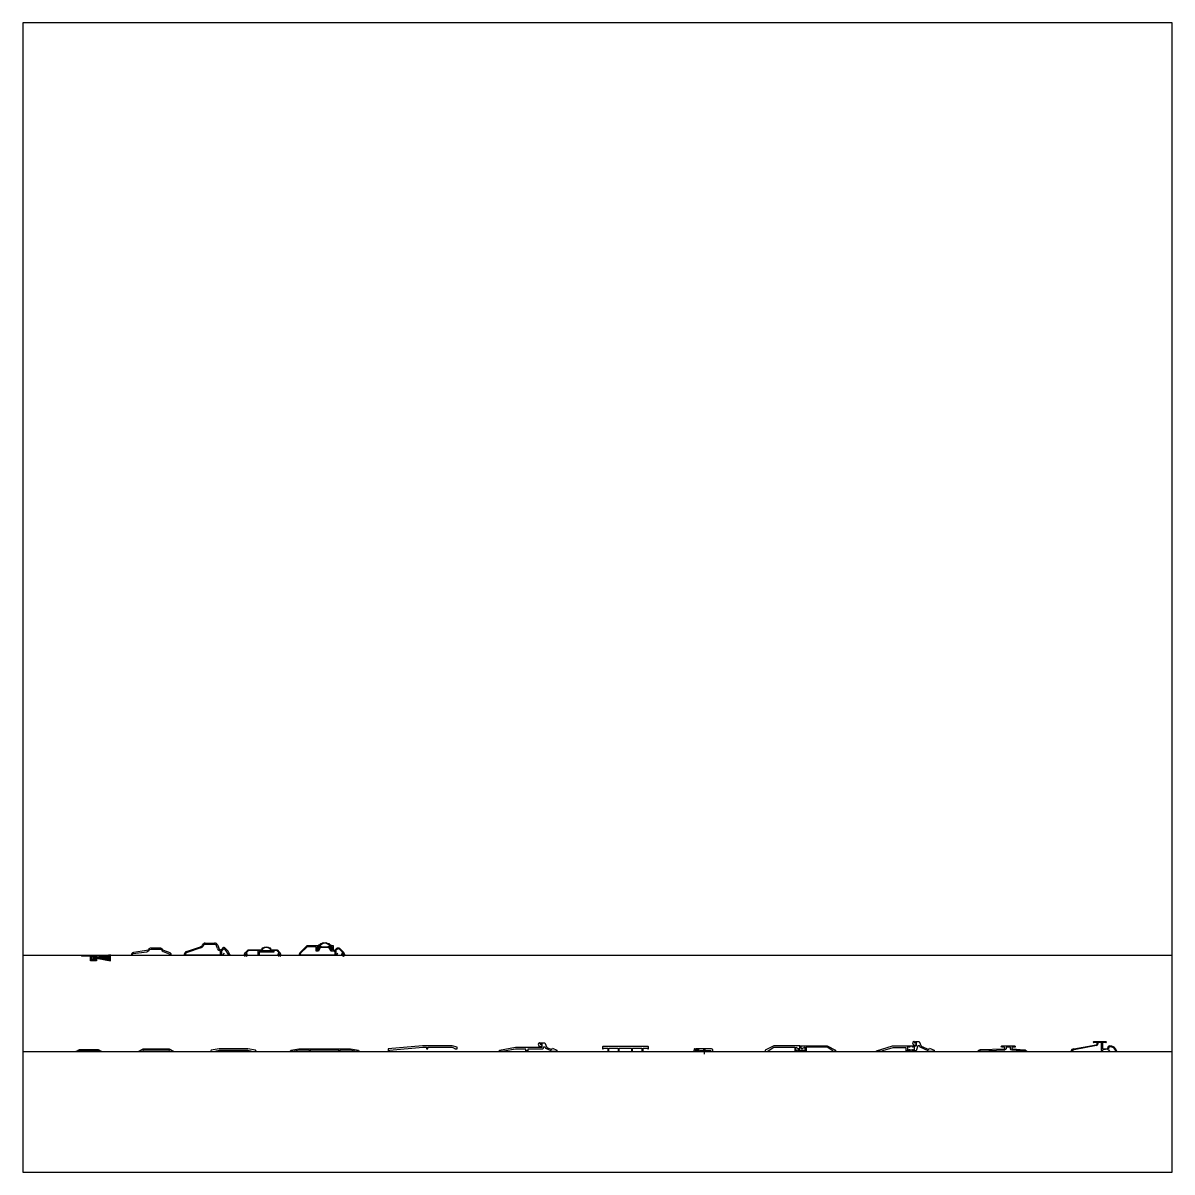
# Model space of a CAD drawing. Header units: inches. Extents: x 0 to 100, y 0 to 100.
import ezdxf

# ---------------------------------------------------------------- set-up
doc = ezdxf.new("R2010")
doc.units = ezdxf.units.IN
doc.header["$MEASUREMENT"] = 0
doc.layers.add('FINE', color=70, linetype='Continuous')
doc.layers.add('MED', color=32, linetype='Continuous')

# ---------------------------------------------------------------- blocks, each defined once
blk = doc.blocks.new('AecDtl_8711A1')
at = {"layer": 'MED'}
blk.add_lwpolyline([(1.9375, 0.09375), (0.3125, 0.09375), (0.25, 0), (0, 0), (0.3125, 0.1875), (1.9375, 0.1875), (2.25, 0), (2, 0)], close=True, dxfattribs=at)
blk = doc.blocks.new('AecDtl_8711A2')
at = {"layer": 'MED'}
blk.add_lwpolyline([(2.6875, 0), (2.625, 0.125), (0.375, 0.125), (0.3125, 0), (0, 0), (0, 0.03125), (0.375, 0.25), (2.625, 0.25), (3, 0.03125), (3, 0)], close=True, dxfattribs=at)
blk = doc.blocks.new('AecDtl_8711A3')
at = {"layer": 'MED'}
blk.add_lwpolyline([(0, 0), (0.375, 0), (0.375, 0.03125), (0.75, 0.125), (3.25, 0.125), (3.625, 0.03125), (3.625, 0), (4, 0), (3.9375, 0.125), (3.25, 0.25), (0.75, 0.25), (0.0625, 0.125)], close=True, dxfattribs=at)
blk = doc.blocks.new('AecDtl_8711A4')
at = {"layer": 'MED'}
blk.add_lwpolyline([(4.3125, 0.03125), (4.25, 0.03125), (4.25, 0.125), (1.75, 0.125), (1.75, 0.03125), (1.6875, 0.03125), (1.6875, 0.125), (0.75, 0.125), (0.375, 0.03125), (0.375, 0), (0, 0), (0.0625, 0.125), (0.75, 0.25), (5.25, 0.25), (5.9375, 0.125), (6, 0), (5.625, 0), (5.625, 0.03125), (5.25, 0.125), (4.3125, 0.125)], close=True, dxfattribs=at)
blk = doc.blocks.new('AecDtl_8711B')
at = {"layer": 'MED'}
blk.add_lwpolyline([(3.34, 0.25), (3.44, 0.25), (3.44, 0.38), (5.56, 0.38), (5.81, 0.28), (5.81, 0.25), (6, 0.25), (6, 0.38), (5.56, 0.5), (3, 0.5), (0, 0.25), (0, 0), (0.12, 0), (0.12, 0.13), (3.01, 0.38), (3.34, 0.38)], close=True, dxfattribs=at)
blk = doc.blocks.new('AecDtl_8711C')
at = {"layer": 'FINE'}
blk.add_lwpolyline([(3.72, 0.59), (3.59, 0.59), (3.59, 0.69), (3.53, 0.75), (3.48, 0.75), (3.42, 0.72), (3.38, 0.64), (3.42, 0.5), (3.53, 0.41), (3.59, 0.41), (3.59, 0.47), (3.72, 0.47), (3.72, 0.59)], dxfattribs=at)
at = {"layer": 'MED'}
blk.add_lwpolyline([(3.64, 0.69), (3.64, 0.75), (3.94, 0.75), (4.12, 0.36), (4.55, 0.18), (4.6, 0.29), (5, 0.12), (5, 0), (4.5, 0), (4.5, 0.06), (4.03, 0.26), (3.97, 0.38), (3.84, 0.38), (3.77, 0.22), (2.48, 0.22), (2.48, 0.06), (2.3, 0.06), (2.3, 0.22), (1.39, 0.22), (0.38, 0.03), (0.38, 0), (0, 0), (0, 0.12), (1.38, 0.38), (3.72, 0.38), (3.72, 0.69)], close=True, dxfattribs=at)
blk = doc.blocks.new('AecDtl_8711D')
at = {"layer": 'MED'}
blk.add_lwpolyline([(3.96875, 0.4375), (0.03125, 0.4375), (0, 0.40625), (0, 0.25), (0.0625, 0.25), (0.09375, 0.3125), (0.46875, 0.3125), (0.46875, 0), (0.5625, 0), (0.5625, 0.3125), (1.375, 0.3125), (1.375, 0), (1.46875, 0), (1.46875, 0.3125), (2.53125, 0.3125), (2.53125, 0), (2.625, 0), (2.625, 0.3125), (3.4375, 0.3125), (3.4375, 0), (3.53125, 0), (3.53125, 0.3125), (3.90625, 0.3125), (3.9375, 0.25), (4, 0.25), (4, 0.40625)], close=True, dxfattribs=at)
blk = doc.blocks.new('AecDtl_8711E')
at = {"layer": 'FINE'}
for p, q in [((0.14, 0.23), (0.14, 0.17)), ((0.14, 0.17), (0.17, 0.14)), ((0.17, 0.08), (0.14, 0.05)), ((0.14, 0.05), (0.14, 0.02)), ((0.17, 0.14), (0.2, 0.14)), ((0.2, 0.08), (0.17, 0.08)), ((0.2, 0.14), (0.2, 0.17)), ((0.2, 0.17), (0.39, 0.17)), ((0.2, 0.05), (0.2, 0.08)), ((0.39, 0.05), (0.2, 0.05)), ((0.39, 0.17), (0.39, 0.05))]:
    blk.add_line(p, q, dxfattribs=at)
blk.add_lwpolyline([(0.35, 0.02), (0.09, 0.02), (0.09, 0.02, 0.18106), (0.1, 0.08), (0.23, 0.08), (0.25, 0.06), (0.28, 0.06), (0.32, 0.09), (0.32, 0.13), (0.28, 0.16), (0.25, 0.16), (0.23, 0.14), (0.1, 0.14, 0.16228), (0.09, 0.22, 0.58032), (0.03, 0.22, 0.30411), (0.04, 0), (0.35, 0)], format="xyb", close=True, dxfattribs=at)
for points in [[(0.81, 0.2), (1, 0.2)], [(0.9, 0.2), (0.9, -0.23)]]:
    blk.add_lwpolyline(points, dxfattribs=at)
at = {"layer": 'MED'}
for points in [[(0.48, 0.02), (0.48, 0.05), (0.54, 0.11), (1.45, 0.11), (1.51, 0.05), (1.51, 0.02), (1.64, 0.02), (1.64, 0.17), (1.54, 0.23), (0.14, 0.23)], [(0.14, 0.02), (0.48, 0.02)]]:
    blk.add_lwpolyline(points, dxfattribs=at)
blk = doc.blocks.new('AecDtl_8711F')
at = {"layer": 'FINE'}
for p, q in [((2.66, 0.06), (2.66, 0.38)), ((2.66, 0.38), (2.87, 0.28)), ((2.87, 0.16), (2.66, 0.06)), ((2.87, 0.28), (3, 0.28)), ((3, 0.16), (2.87, 0.16)), ((3, 0.28), (3, 0.5)), ((3, 0.06), (3, 0.16)), ((3.13, 0.28), (3.13, 0.5)), ((3.25, 0.28), (3.13, 0.28)), ((3.13, 0.06), (3.13, 0.16)), ((3.13, 0.16), (3.25, 0.16)), ((3.47, 0.38), (3.25, 0.28)), ((3.25, 0.16), (3.47, 0.06)), ((3.47, 0.06), (3.47, 0.38))]:
    blk.add_line(p, q, dxfattribs=at)
at = {"layer": 'MED'}
for p, q in [((0.75, 0.5), (0, 0.12)), ((0, 0.12), (0, 0)), ((0, 0), (0.25, 0)), ((0.25, 0.06), (0.75, 0.38)), ((0.25, 0), (0.25, 0.06)), ((3, 0.5), (0.75, 0.5)), ((0.75, 0.38), (2.56, 0.38)), ((2.56, 0.38), (2.56, 0)), ((2.56, 0), (2.75, 0)), ((2.75, 0), (2.89, 0.06)), ((2.89, 0.06), (3, 0.06)), ((3.13, 0.5), (5.38, 0.5)), ((3.23, 0.06), (3.13, 0.06)), ((3.38, 0), (3.23, 0.06)), ((3.56, 0), (3.38, 0)), ((5.38, 0.38), (3.56, 0.38)), ((3.56, 0.38), (3.56, 0)), ((5.38, 0.5), (6.12, 0.12)), ((5.88, 0.06), (5.38, 0.38)), ((5.88, 0), (5.88, 0.06)), ((6.12, 0), (5.88, 0)), ((6.12, 0.12), (6.12, 0))]:
    blk.add_line(p, q, dxfattribs=at)
for points in [[(3, 0.5), (3.13, 0.5)], [(3, 0.06), (3.13, 0.06)]]:
    blk.add_lwpolyline(points, dxfattribs=at)
blk = doc.blocks.new('AecDtl_8711G')
at = {"layer": 'FINE'}
for p, q in [((2.81, 0.41), (2.69, 0.41)), ((2.69, 0.41), (2.69, 0.16)), ((2.69, 0.16), (2.81, 0.16)), ((2.81, 0.38), (2.81, 0.41)), ((2.88, 0.38), (2.81, 0.38)), ((2.81, 0.16), (2.81, 0.19)), ((2.81, 0.19), (2.88, 0.19)), ((2.88, 0.5), (2.88, 0.38)), ((3.12, 0.38), (3.12, 0.5)), ((3.19, 0.38), (3.12, 0.38)), ((3.12, 0.19), (3.19, 0.19)), ((3.31, 0.41), (3.19, 0.41)), ((3.19, 0.41), (3.19, 0.38)), ((3.19, 0.19), (3.19, 0.16)), ((3.19, 0.16), (3.31, 0.16)), ((3.31, 0.16), (3.31, 0.41))]:
    blk.add_line(p, q, dxfattribs=at)
blk.add_lwpolyline([(3.47, 0.72), (3.34, 0.72), (3.34, 0.81), (3.28, 0.88), (3.23, 0.88), (3.17, 0.84), (3.12, 0.77), (3.17, 0.62), (3.28, 0.53), (3.34, 0.53), (3.34, 0.59), (3.47, 0.59), (3.47, 0.72)], dxfattribs=at)
at = {"layer": 'MED'}
for p, q in [((0, 0.06), (1.38, 0.5)), ((0, 0), (0, 0.06)), ((0.41, 0), (0, 0)), ((0.52, 0.06), (0.41, 0)), ((1.4, 0.34), (0.52, 0.06)), ((1.38, 0.5), (2.88, 0.5)), ((2.56, 0.34), (1.4, 0.34)), ((2.56, 0.06), (2.56, 0.34)), ((2.88, 0.06), (2.56, 0.06)), ((2.88, 0.19), (2.88, 0.06)), ((3.12, 0.5), (3.47, 0.5)), ((3.12, 0.06), (3.12, 0.19)), ((3.44, 0.06), (3.12, 0.06)), ((3.38, 0.81), (3.38, 0.88)), ((3.38, 0.88), (3.69, 0.88)), ((3.47, 0.81), (3.38, 0.81)), ((3.59, 0.5), (3.44, 0.06)), ((3.44, 0.06), (3.44, 0.06)), ((3.47, 0.5), (3.47, 0.81)), ((3.72, 0.5), (3.59, 0.5)), ((3.69, 0.88), (3.87, 0.48)), ((3.78, 0.39), (3.72, 0.5)), ((4.5, 0.06), (3.78, 0.39)), ((3.87, 0.48), (4.55, 0.18)), ((4.5, 0), (4.5, 0.06)), ((5, 0), (4.5, 0)), ((4.55, 0.18), (4.6, 0.29)), ((4.6, 0.29), (5, 0.12)), ((5, 0.12), (5, 0))]:
    blk.add_line(p, q, dxfattribs=at)
for points in [[(2.88, 0.5), (3.12, 0.5)], [(2.88, 0.16), (3.12, 0.16)]]:
    blk.add_lwpolyline(points, dxfattribs=at)
blk = doc.blocks.new('AecDtl_8711H')
at = {"layer": 'MED'}
blk.add_lwpolyline([(0.25, 0.05, 0.30302), (0.12, 0), (0, 0, -0.29366), (0.21, 0.17), (2.28, 0.25, 0.95459), (2.28, 0.38), (2.09, 0.38, -1), (2.09, 0.5), (3.19, 0.5, -1), (3.19, 0.38), (3, 0.38, 1), (3, 0.25), (4.03, 0.16, -0.26312), (4.25, 0), (4.12, 0, 0.409), (4.06, 0.04), (2.97, 0.13, -0.37373), (2.83, 0.25), (2.83, 0.38), (2.45, 0.38), (2.45, 0.25, -0.24074), (2.3, 0.13)], format="xyb", close=True, dxfattribs=at)
blk = doc.blocks.new('AecDtl_8711J')
at = {"layer": 'MED'}
for p, q in [((0.06, 0), (0, 0)), ((0.24, 0.24), (2.19, 0.59)), ((2.21, 0.52), (0.27, 0.16)), ((1.98, 0.88), (3.03, 0.88)), ((2.19, 0.78), (1.98, 0.78)), ((2.64, 0.78), (2.33, 0.78)), ((2.33, 0.78), (2.33, 0.64)), ((2.64, 0.09), (2.64, 0.78)), ((2.69, 0.05), (2.64, 0.09)), ((2.8, 0.16), (2.69, 0.05)), ((3.03, 0.78), (2.73, 0.78)), ((2.73, 0.78), (2.73, 0.23)), ((2.73, 0.23), (3.14, 0.27)), ((3.19, 0.2), (2.8, 0.16)), ((3.98, 0), (3.91, 0))]:
    blk.add_line(p, q, dxfattribs=at)
blk.add_lwpolyline([(3.34, 0.16), (3.19, -0.02), (0, -0.02)], dxfattribs=at)
for centre, radius, start, end in [((0.25, 0), 0.245, 90.6913, 179.1036), ((0.32, -0.12), 0.286, 100.9589, 154.1782), ((1.98, 0.83), 0.0469, 90, 270), ((2.17, 0.69), 0.0954, 280.7168, 79.2832), ((2.18, 0.67), 0.151, 282.4778, 350.7136), ((3.03, 0.83), 0.0469, 270, 90), ((3.15, 0.33), 0.0675, 264.6027, 346.1336), ((3.18, 0.31), 0.114, 274.1141, 9.0932), ((3.35, 0.35), 0.14, 95.1887, 194.0652), ((3.36, 0.35), 0.071, 86.9167, 193.9054), ((3.39, -0.11), 0.605, 10.773, 95.1887), ((3.41, -0.08), 0.498, 8.9069, 95.9533)]:
    blk.add_arc(centre, radius, start, end, dxfattribs=at)
blk = doc.blocks.new('AecDtl_8711K')
at = {"layer": 'FINE'}
for q in [(2.61, -0.05), (2.62, -0.14), (2.62, -0.23), (2.62, -0.33), (2.61, -0.42)]:
    blk.add_line((1.06, -0.23), q, dxfattribs=at)
for points in [[(2.6, -0.51), (1.06, -0.23), (2.6, 0.04), (1.06, -0.23), (2.6, 0.04), (1.06, -0.23), (2.6, 0.04), (1.06, -0.23), (2.6, 0.04), (1.06, -0.23), (2.6, 0.04)], [(1.31, -0.12), (1.31, -0.06), (0.91, -0.06), (0.91, -0.41), (1.31, -0.41), (1.31, -0.34), (1.38, -0.34)], [(1.28, -0.28), (1.28, -0.37), (0.97, -0.37), (0.97, -0.09), (1.28, -0.09), (1.28, -0.19)], [(1.38, -0.12), (1.31, -0.12)]]:
    blk.add_lwpolyline(points, dxfattribs=at)
at = {"layer": 'MED'}
blk.add_lwpolyline([(1.38, -0.34), (1.38, -0.47), (0.84, -0.47), (0.84, -0.09, 0.41421), (0.81, -0.06), (0.09, -0.06), (0, 0), (1.38, 0), (1.38, -0.12)], format="xyb", dxfattribs=at)
blk = doc.blocks.new('AecDtl_8711L')
at = {"layer": 'MED'}
blk.add_lwpolyline([(0, 0), (0.09, 0, -0.26614), (0.16, 0.16), (1.34, 0.31, 0.17351), (1.52, 0.43, -0.17801), (1.72, 0.54), (2.48, 0.54, -0.27299), (2.64, 0.46, 0.26416), (2.78, 0.34), (3.28, 0.14, -0.27579), (3.39, 0), (3.42, 0.05), (3.48, 0.02, 0.27674), (3.37, 0.22), (2.84, 0.41, -0.25278), (2.72, 0.49, 0.3506), (2.48, 0.62), (1.71, 0.62, 0.24327), (1.48, 0.52, 1.38488), (1.48, 0.52, -0.31448), (1.33, 0.41), (0.19, 0.25, 0.41276), (0, 0, -0.54853)], format="xyb", dxfattribs=at)
blk = doc.blocks.new('AecDtl_8711M')
at = {"layer": 'FINE'}
for p, q in [((3.18, 0.03), (3.18, 0.4)), ((3.25, 0.03), (3.18, 0.03)), ((3.25, 0.41), (3.25, 0.03))]:
    blk.add_line(p, q, dxfattribs=at)
at = {"layer": 'MED'}
for p, q in [((1.84, 1.05), (2.64, 1.05)), ((3.34, 0), (0, 0)), ((0.21, 0.34), (1.44, 0.75)), ((1.47, 0.66), (0.27, 0.25)), ((2.7, 0.95), (1.83, 0.95)), ((2.91, 0.59), (2.83, 0.83)), ((2.93, 0.88), (3.02, 0.61)), ((3.5, 0.19), (3.34, 0)), ((3.91, 0.06), (3.86, 0)), ((4, 0), (3.91, 0.06))]:
    blk.add_line(p, q, dxfattribs=at)
for centre, radius, start, end in [((1.82, 0.83), 0.222, 86.5949, 162.4423), ((2.68, 0.78), 0.274, 20.0838, 97.2182), ((0.38, 0), 0.385, 117.0726, 179.92), ((0.34, 0.02), 0.241, 108.9835, 183.6497), ((1.42, 0.95), 0.197, 274.9568, 345.9271), ((1.27, 1.16), 0.539, 291.9406, 317.2742), ((1.83, 0.79), 0.167, 89.9781, 177.0176), ((2.67, 0.79), 0.162, 11.9741, 78.0259), ((3.18, 0.7), 0.292, 200.3211, 270.4513), ((3.18, 0.66), 0.17, 198.3813, 341.6187), ((3.18, 0.7), 0.292, 283.8375, 325.8564), ((3.47, 0.56), 0.133, 49.6537, 159.1903), ((3.48, 0.49), 0.0747, 50.4038, 145.8564), ((2.62, -0.37), 1.3, 16.7182, 45.2094), ((2.6, -0.47), 1.48, 18.4037, 49.6537)]:
    blk.add_arc(centre, radius, start, end, dxfattribs=at)
blk = doc.blocks.new('AecDtl_8711N')
at = {"layer": 'FINE'}
for p, q in [((0.08, 0), (0, 0)), ((0.08, 0.09), (0.08, 0)), ((0.17, 0), (0.17, 0.11)), ((0.23, 0), (0.17, 0)), ((1.45, 0.41), (1.31, 0.41)), ((1.31, 0.41), (1.31, 0.33)), ((1.31, 0.33), (2.53, 0.33)), ((1.45, 0.47), (1.45, 0.41)), ((2.42, 0.41), (2.42, 0.47)), ((2.53, 0.41), (2.42, 0.41)), ((2.53, 0.33), (2.53, 0.41)), ((3.03, 0), (2.97, 0)), ((3.03, 0.11), (3.03, 0)), ((3.12, 0), (3.12, 0.09)), ((3.2, 0), (3.12, 0))]:
    blk.add_line(p, q, dxfattribs=at)
for points in [[(0.12, -0.02), (0.12, 0.12)], [(3.08, -0.02), (3.08, 0.12)], [(0.25, -0.11), (0.12, -0.02), (0.03, -0.11)], [(3.2, -0.11), (3.08, -0.02), (2.98, -0.11)]]:
    blk.add_lwpolyline(points, dxfattribs=at)
blk.add_lwpolyline([(2.5, 0.35), (1.34, 0.35), (1.34, 0.38), (1.47, 0.38, -0.80023), (2.39, 0.38), (2.5, 0.38)], format="xyb", close=True, dxfattribs=at)
blk.add_lwpolyline([(2.33, 0.38), (1.53, 0.38, -0.80682), (2.33, 0.38, -1.64026)], format="xyb", dxfattribs=at)
for centre, start, end in [((0.13, 0.1), 12.5229, 186.4018), ((3.08, 0.1), 353.5982, 167.4771)]:
    blk.add_arc(centre, 0.0476, start, end, dxfattribs=at)
at = {"layer": 'MED'}
for p, q in [((0.12, 0.25), (0.34, 0.47)), ((0.38, 0.41), (0.22, 0.27)), ((0.23, 0.12), (0.23, 0)), ((0.34, 0.47), (1.45, 0.47)), ((1.23, 0.41), (0.38, 0.41)), ((1.23, 0), (1.23, 0.41)), ((1.31, 0), (1.23, 0)), ((2.59, 0.27), (1.31, 0.27)), ((1.31, 0.27), (1.31, 0)), ((2.42, 0.47), (2.86, 0.47)), ((2.83, 0.41), (2.59, 0.41)), ((2.59, 0.41), (2.59, 0.27)), ((2.98, 0.27), (2.83, 0.41)), ((2.86, 0.47), (3.08, 0.25)), ((2.97, 0), (2.97, 0.12))]:
    blk.add_line(p, q, dxfattribs=at)
for centre, radius, start, end in [((0.3, 0.01), 0.3, 125.6686, 181.2013), ((0.28, 0.2), 0.0868, 131.7501, 240.9303), ((2.93, 0.2), 0.0868, 299.0697, 48.2499), ((2.9, 0.01), 0.3, 358.7987, 54.3314)]:
    blk.add_arc(centre, radius, start, end, dxfattribs=at)
blk = doc.blocks.new('AecDtl_8711P')
at = {"layer": 'FINE'}
for p, q in [((1.62, 0.75), (1.58, 0.75)), ((1.58, 0.75), (1.58, 0.42)), ((1.58, 0.42), (1.66, 0.42)), ((1.64, 0.7), (1.62, 0.75)), ((1.69, 0.7), (1.64, 0.7)), ((1.66, 0.42), (1.73, 0.58)), ((1.73, 0.86), (1.69, 0.7)), ((1.95, 0.75), (2.52, 0.75)), ((2.73, 0.56), (2.8, 0.42)), ((2.78, 0.7), (2.75, 0.86)), ((2.83, 0.7), (2.78, 0.7)), ((2.8, 0.42), (2.89, 0.42)), ((2.84, 0.75), (2.83, 0.7)), ((2.89, 0.75), (2.84, 0.75)), ((2.89, 0.42), (2.89, 0.75)), ((3.8, 0), (3.73, 0)), ((3.8, 0.11), (3.8, 0)), ((3.89, 0), (3.89, 0.09)), ((4, 0), (3.89, 0))]:
    blk.add_line(p, q, dxfattribs=at)
blk.add_lwpolyline([(2.87, 0.46), (2.85, 0.44), (2.77, 0.65, 0.25314), (2.65, 0.74), (2.64, 0.76), (2.69, 0.76, 0.64767), (1.8, 0.77), (1.86, 0.77), (1.87, 0.74), (1.82, 0.73), (1.78, 0.73), (1.75, 0.69), (1.64, 0.44), (1.61, 0.46, 0.2293), (1.61, 0.65), (1.63, 0.67), (1.67, 0.62), (1.8, 0.89), (1.72, 0.88), (1.72, 0.91, 0.28961), (1.89, 1.03, 0.23727), (2.1, 1.11, 0.23907), (2.34, 1.12, 0.21221), (2.59, 1.03, 0.2065), (2.77, 0.91), (2.77, 0.87), (2.69, 0.88), (2.81, 0.62), (2.84, 0.67), (2.87, 0.67, 0.09609), (2.87, 0.46, 74.36962)], format="xyb", dxfattribs=at)
for points in [[(3.84, -0.02), (3.84, 0.11)], [(3.94, -0.09), (3.84, -0.02), (3.78, -0.09)]]:
    blk.add_lwpolyline(points, dxfattribs=at)
for centre, radius, start, end in [((1.95, 0.53), 0.218, 88.5976, 167.7169), ((2.52, 0.53), 0.221, 8.7974, 90), ((3.84, 0.1), 0.0476, 346.6374, 174.4379)]:
    blk.add_arc(centre, radius, start, end, dxfattribs=at)
at = {"layer": 'MED'}
for p, q in [((0.08, 0), (0, 0)), ((0.12, 0.27), (0.72, 0.86)), ((0.7, 0.75), (0.14, 0.19)), ((1.5, 0.75), (0.7, 0.75)), ((0.72, 0.86), (1.73, 0.86)), ((1.5, 0.36), (1.5, 0.75)), ((1.7, 0.36), (1.5, 0.36)), ((1.83, 0.64), (1.7, 0.36)), ((2.54, 0.69), (1.97, 0.69)), ((2.77, 0.36), (2.67, 0.58)), ((2.75, 0.86), (2.97, 0.86)), ((2.97, 0.36), (2.77, 0.36)), ((2.97, 0.86), (2.97, 0.52)), ((2.97, 0.42), (2.97, 0.36)), ((3.16, 0), (3.16, 0.41)), ((3.22, 0), (3.16, 0)), ((3.3, 0.52), (3.22, 0.44)), ((3.22, 0.44), (3.22, 0)), ((3.78, 0.27), (3.55, 0.52)), ((3.67, 0.48), (3.89, 0.25)), ((3.73, 0), (3.73, 0.12)), ((3.75, 0.16), (3.78, 0.19))]:
    blk.add_line(p, q, dxfattribs=at)
blk.add_lwpolyline([(3.39, 0.17), (3.22, 0), (0, 0)], dxfattribs=at)
for centre, radius, start, end in [((0.43, -0.04), 0.436, 135.1451, 174.4527), ((0.31, 0.03), 0.234, 136.5482, 186.5819), ((1.95, 0.5), 0.19, 85.1429, 131.0511), ((2.52, 0.53), 0.157, 17.6511, 84.3244), ((3.07, 0.54), 0.104, 194.0362, 327.0391), ((3.07, 0.5), 0.129, 220.3951, 314.2099), ((3.41, 0.32), 0.307, 32.9609, 147.0391), ((3.42, 0.32), 0.23, 57.0703, 122.9297), ((3.8, 0.12), 0.0625, 140.1944, 180), ((3.73, 0.23), 0.0625, 320.1944, 40.3645), ((3.5, -0.07), 0.5, 7.7863, 39.4725)]:
    blk.add_arc(centre, radius, start, end, dxfattribs=at)

msp = doc.modelspace()

# ---------------------------------------------------------------- linework, layer by layer
for p, q in [((0, 18.86), (100, 18.86)), ((0, 10.48), (100, 10.48))]:
    msp.add_line(p, q)
msp.add_lwpolyline([(0, 0), (100, 0), (100, 100), (0, 100)], close=True)

# ---------------------------------------------------------------- block references
for name, p in [('AecDtl_8711L', (9.43, 18.86)), ('AecDtl_8711M', (14.02, 18.86)), ('AecDtl_8711N', (19.25, 18.86)), ('AecDtl_8711P', (24.02, 18.86)), ('AecDtl_8711K', (5.03, 18.86)), ('AecDtl_8711C', (41.47, 10.48)), ('AecDtl_8711G', (74.29, 10.48)), ('AecDtl_8711J', (91.21, 10.48)), ('AecDtl_8711A1', (4.6, 10.48)), ('AecDtl_8711A2', (10.09, 10.48)), ('AecDtl_8711A3', (16.31, 10.48)), ('AecDtl_8711A4', (23.25, 10.48)), ('AecDtl_8711B', (31.78, 10.48)), ('AecDtl_8711D', (50.43, 10.48)), ('AecDtl_8711E', (58.39, 10.48)), ('AecDtl_8711F', (64.6, 10.48)), ('AecDtl_8711H', (83.11, 10.48))]:
    msp.add_blockref(name, p)

doc.saveas('drawing.dxf')
